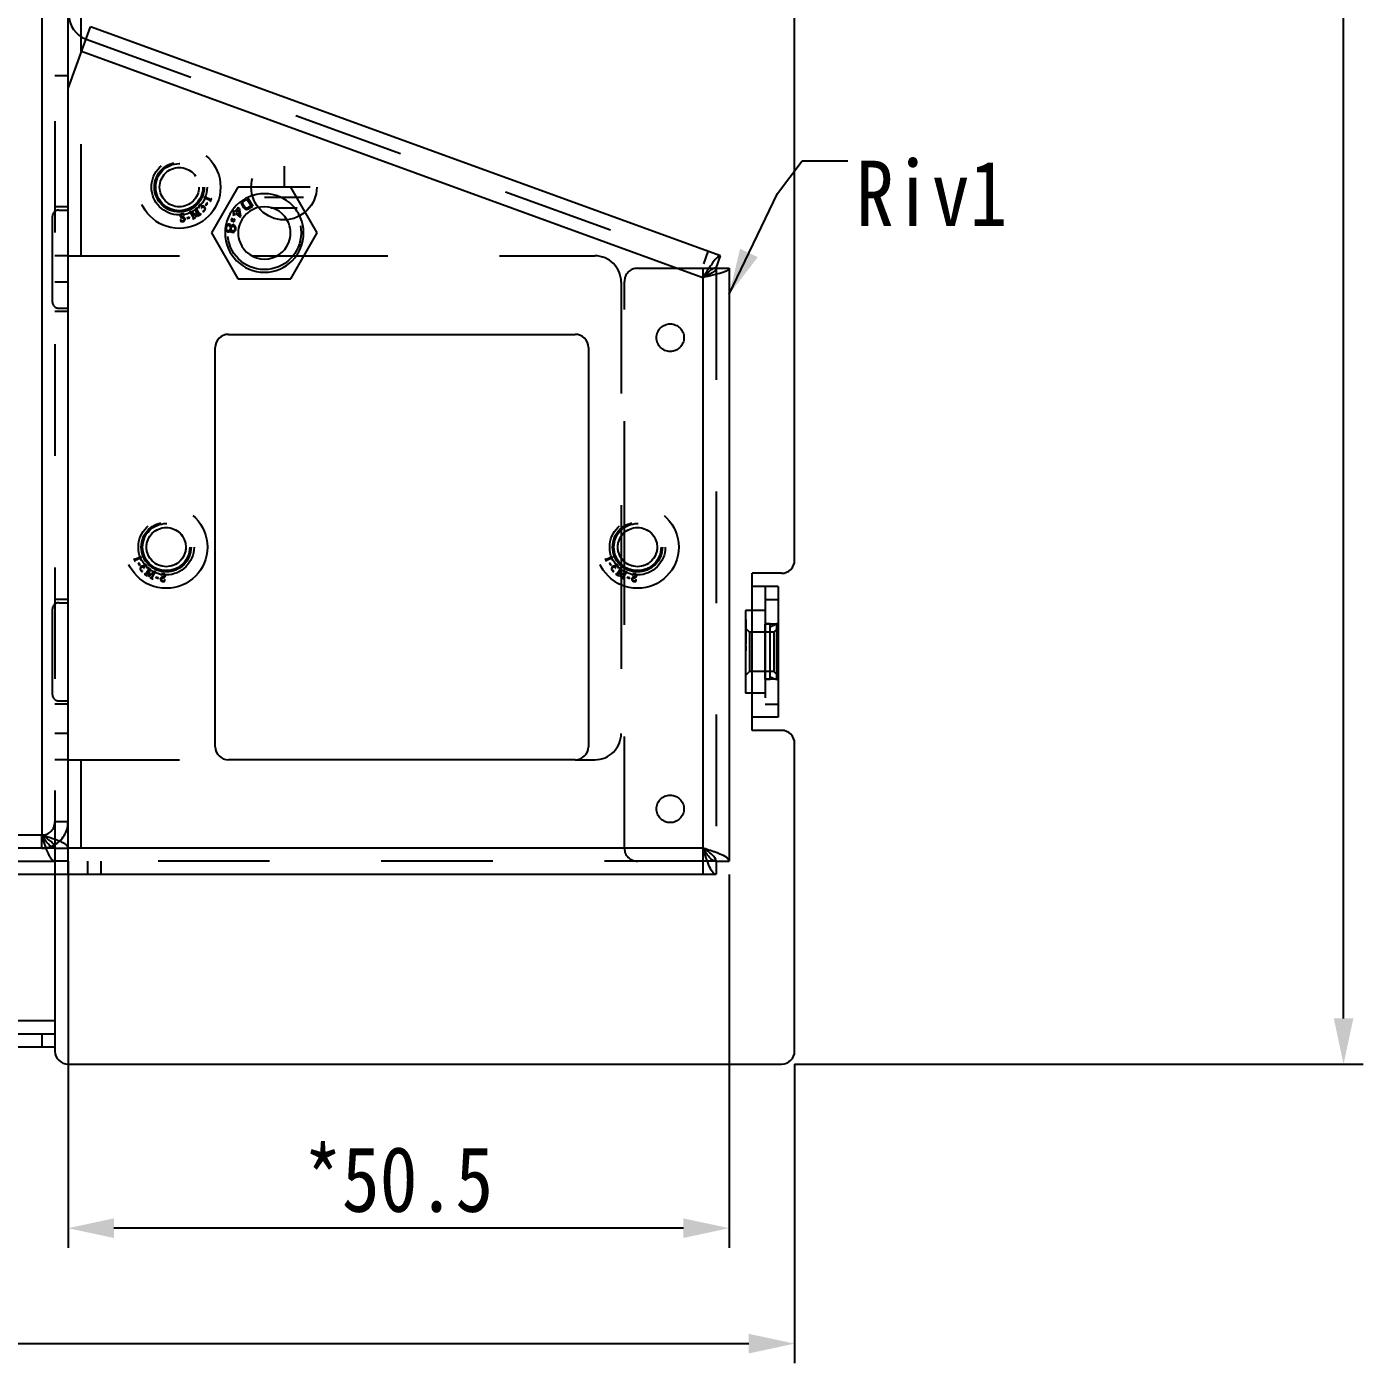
# Model space of a CAD drawing. Header units: millimetres. Extents: x 0 to 8948, y -1340 to 1100.
# Drawn here: x 5088.3 to 5190.4, y 450.3 to 552.4 of the extents above; entities that cross this region are included whole.
import ezdxf

# ---------------------------------------------------------------- set-up
doc = ezdxf.new("R2010")
doc.units = ezdxf.units.MM
doc.header["$LTSCALE"] = 85.25
doc.header["$PDMODE"] = 3
doc.header["$PDSIZE"] = 8
doc.linetypes.add('HIDDEN', pattern=[0.2, 0.1, -0.1])
doc.layers.get('0').update_dxf_attribs({"linetype": 'CONTINUOUS'})
doc.layers.get('Defpoints').update_dxf_attribs({"linetype": 'CONTINUOUS'})
for name, color, linetype in [('02___PRT_ALL_AXES', 7, 'CONTINUOUS'), ('03___PRT_ALL_CURVES', 7, 'CONTINUOUS'), ('DEFAULT_2', 8, 'HIDDEN')]:
    doc.layers.add(name, color=color, linetype=linetype)
doc.styles.get("Standard").update_dxf_attribs({"font": 'txt', "width": 0.85})
doc.dimstyles.new('DIMSTYLE_1', dxfattribs={"dimtxt": 5, "dimasz": 3.5, "dimexe": 1.5, "dimexo": 1, "dimgap": 1.25, "dimtad": 1, "dimdsep": 46, "dimtxsty": 'Standard', "dimblk": '_FILLED', "dimblk1": '_FILLED', "dimblk2": '_FILLED', "dimcen": 0.09, "dimadec": 0, "dimazin": 0, "dimtp": 0.01, "dimtm": 0.01, "dimtfac": 1, "dimtofl": 0, "dimtmove": 0, "dimatfit": 3, "dimldrblk": '_FILLED', "dimfxl": 0, "dimtolj": 1, "dimarcsym": 0})
doc.dimstyles.get("Standard").update_dxf_attribs({"dimtxt": 2.5, "dimasz": 3.5, "dimexe": 1.5, "dimexo": 1, "dimtad": 1, "dimdsep": 46, "dimtxsty": 'Standard', "dimblk": '_FILLED', "dimblk1": '_FILLED', "dimblk2": '_FILLED', "dimcen": 0.09, "dimadec": 0, "dimazin": 0, "dimtol": 1, "dimtp": 0.01, "dimtm": 0.01, "dimtfac": 1, "dimtofl": 0, "dimtmove": 0, "dimatfit": 3, "dimldrblk": '_FILLED', "dimfxl": 0, "dimtolj": 1, "dimarcsym": 0})

# ---------------------------------------------------------------- blocks, each defined once
blk = doc.blocks.new('_FILLED')
at = {"color": 0, "linetype": 'ByBlock'}
blk.add_solid([(0, 0), (-1, 0.214), (-1, -0.214)], dxfattribs=at)
blk = doc.blocks.new('*D50')
at = {"color": 0, "linetype": 'Continuous', "lineweight": -2, "transparency": 16777216}
for p, q in [((4732.95, 474.61), (4732.95, 450.26)), ((5146.95, 473.11), (5146.95, 450.26)), ((4736.45, 451.76), (5143.45, 451.76))]:
    blk.add_line(p, q, dxfattribs=at)
at = {"layer": 'Defpoints', "color": 0, "linetype": 'Continuous', "transparency": 16777216}
for p in [(4732.95, 475.61), (5146.95, 474.11), (5146.95, 451.76)]:
    blk.add_point(p, dxfattribs=at)
at = {"color": 0, "linetype": 'Continuous', "lineweight": -2, "transparency": 16777216, "xscale": 3.5, "yscale": 3.5, "zscale": 3.5, "rotation": 180}
blk.add_blockref('_FILLED', (4732.95, 451.76), dxfattribs=at)
at = {"color": 0, "linetype": 'Continuous', "lineweight": -2, "transparency": 16777216, "xscale": 3.5, "yscale": 3.5, "zscale": 3.5}
blk.add_blockref('_FILLED', (5146.95, 451.76), dxfattribs=at)
at = {"color": 0, "linetype": 'Continuous', "transparency": 16777216, "insert": (4939.95, 458.01), "char_height": 5, "width": 17, "attachment_point": 2}
blk.add_mtext('\\A1;*414', dxfattribs=at)
blk = doc.blocks.new('*D51')
at = {"color": 0, "linetype": 'Continuous', "lineweight": -2, "transparency": 16777216}
for p, q in [((5128.95, 728.61), (5190.38, 728.61)), ((5188.88, 476.61), (5188.88, 725.11)), ((5146.95, 473.11), (5190.38, 473.11))]:
    blk.add_line(p, q, dxfattribs=at)
at = {"layer": 'Defpoints', "color": 0, "linetype": 'Continuous', "transparency": 16777216}
for p in [(5127.95, 728.61), (5188.88, 728.61), (5145.95, 473.11)]:
    blk.add_point(p, dxfattribs=at)
at = {"color": 0, "linetype": 'Continuous', "lineweight": -2, "transparency": 16777216, "xscale": 3.5, "yscale": 3.5, "zscale": 3.5}
for p, rotation in [((5188.88, 728.61), 90), ((5188.88, 473.11), 270)]:
    blk.add_blockref('_FILLED', p, dxfattribs=dict(at, rotation=rotation))
at = {"color": 0, "linetype": 'Continuous', "transparency": 16777216, "insert": (5182.63, 600.86), "char_height": 5, "width": 25.5, "attachment_point": 2, "rotation": 90}
blk.add_mtext('\\A1;*255.5', dxfattribs=at)
blk = doc.blocks.new('*D54')
at = {"color": 0, "linetype": 'Continuous', "lineweight": -2, "transparency": 16777216}
for p, q in [((5091.45, 488.61), (5091.45, 459.08)), ((5141.95, 487.61), (5141.95, 459.08)), ((5138.45, 460.58), (5094.95, 460.58))]:
    blk.add_line(p, q, dxfattribs=at)
at = {"layer": 'Defpoints', "color": 0, "linetype": 'Continuous', "transparency": 16777216}
for p in [(5091.45, 489.61), (5141.95, 488.61), (5091.45, 460.58)]:
    blk.add_point(p, dxfattribs=at)
at = {"color": 0, "linetype": 'Continuous', "lineweight": -2, "transparency": 16777216, "xscale": 3.5, "yscale": 3.5, "zscale": 3.5, "rotation": 180}
blk.add_blockref('_FILLED', (5091.45, 460.58), dxfattribs=at)
at = {"color": 0, "linetype": 'Continuous', "lineweight": -2, "transparency": 16777216, "xscale": 3.5, "yscale": 3.5, "zscale": 3.5}
blk.add_blockref('_FILLED', (5141.95, 460.58), dxfattribs=at)
at = {"color": 0, "linetype": 'Continuous', "transparency": 16777216, "insert": (5116.7, 466.83), "char_height": 5, "width": 21.25, "attachment_point": 2}
blk.add_mtext('\\A1;*50.5', dxfattribs=at)

msp = doc.modelspace()

# ---------------------------------------------------------------- linework, layer by layer
at = {"color": 3, "linetype": 'Continuous'}
for p, q in [((5091.448, 487.614), (5091.448, 698.614)), ((5089.448, 697.614), (5089.448, 490.614)), ((5146.948, 511.614), (5146.948, 596.114)), ((5091.448, 547.649), (5093.166, 552.369)), ((5092.448, 550.49), (5092.448, 551.648)), ((5141.29, 534.854), (5093.166, 552.369)), ((5092.482, 550.49), (5139.948, 533.214)), ((5105.536, 534.864), (5107.359, 534.864)), ((5139.948, 533.214), (5139.948, 489.614)), ((5141.948, 533.914), (5141.948, 488.614)), ((5103.698, 528.864), (5130.198, 528.864)), ((5102.698, 497.364), (5102.698, 527.864)), ((5131.198, 527.864), (5131.198, 497.364)), ((5133.698, 513.391), (5133.698, 511.837)), ((5145.948, 510.614), (5143.698, 510.614)), ((5143.698, 498.614), (5143.698, 510.614)), ((5145.698, 509.614), (5143.698, 509.614)), ((5145.698, 509.614), (5145.698, 499.614)), ((5145.698, 499.614), (5143.698, 499.614)), ((5145.948, 498.614), (5143.698, 498.614)), ((5146.948, 474.114), (5146.948, 497.614)), ((5130.198, 496.364), (5103.698, 496.364)), ((5089.448, 490.614), (4775.448, 490.614)), ((5139.948, 489.614), (5091.448, 489.614)), ((4774.448, 488.614), (5090.448, 488.614)), ((4774.448, 487.614), (5140.948, 487.614)), ((5090.448, 487.614), (5090.448, 474.114)), ((5090.448, 476.414), (4774.448, 476.414)), ((5090.448, 474.414), (4774.448, 474.414)), ((5091.448, 473.114), (5145.948, 473.114))]:
    msp.add_line(p, q, dxfattribs=at)
at = {"color": 7, "linetype": 'Continuous'}
for p, q in [((5104.863, 539.041), (5105.117, 539.199)), ((5105.117, 539.199), (5105.432, 538.693)), ((5105.158, 539.323), (5105.57, 538.659)), ((5103.965, 538.298), (5104.151, 538.156)), ((5104.211, 538.236), (5104.022, 538.38)), ((5104.151, 538.156), (5104.05, 538.024)), ((5104.454, 538.554), (5104.211, 538.236)), ((5104.293, 538.174), (5104.464, 538.399)), ((5104.55, 537.978), (5104.293, 538.174)), ((5104.535, 538.492), (5104.454, 538.554)), ((5104.464, 538.399), (5104.55, 537.978)), ((5104.658, 537.895), (5104.535, 538.492)), ((5104.708, 539.005), (5104.687, 538.912)), ((5104.687, 538.912), (5104.695, 538.837)), ((5104.695, 538.837), (5104.726, 538.756)), ((5104.747, 539.069), (5104.708, 539.005)), ((5104.726, 538.756), (5104.86, 538.539)), ((5104.806, 539.125), (5104.747, 539.069)), ((5104.789, 538.875), (5104.79, 538.936)), ((5104.811, 538.808), (5104.789, 538.875)), ((5104.79, 538.936), (5104.815, 538.991)), ((5104.945, 538.591), (5104.811, 538.808)), ((5104.815, 538.991), (5104.863, 539.041)), ((5104.86, 538.539), (5104.92, 538.475)), ((5104.92, 538.475), (5104.984, 538.435)), ((5104.995, 538.542), (5104.945, 538.591)), ((5104.984, 538.435), (5105.076, 538.412)), ((5105.051, 538.517), (5104.995, 538.542)), ((5105.111, 538.514), (5105.051, 538.517)), ((5105.076, 538.412), (5105.151, 538.419)), ((5105.177, 538.535), (5105.111, 538.514)), ((5105.151, 538.419), (5105.231, 538.448)), ((5105.432, 538.693), (5105.177, 538.535)), ((5105.231, 538.448), (5105.57, 538.659)), ((5103.511, 537.152), (5103.483, 537.074)), ((5103.573, 537.227), (5103.511, 537.152)), ((5103.564, 537.043), (5103.59, 537.107)), ((5103.63, 537.27), (5103.573, 537.227)), ((5103.59, 537.107), (5103.633, 537.169)), ((5103.719, 537.291), (5103.63, 537.27)), ((5103.633, 537.169), (5103.707, 537.209)), ((5103.707, 537.209), (5103.758, 537.202)), ((5103.769, 537.285), (5103.719, 537.291)), ((5103.758, 537.202), (5103.819, 537.143)), ((5103.849, 537.24), (5103.769, 537.285)), ((5103.819, 537.143), (5103.843, 537.072)), ((5103.891, 537.167), (5103.849, 537.24)), ((5103.903, 537.132), (5103.891, 537.167)), ((5103.91, 537.66), (5103.897, 537.629)), ((5103.897, 537.629), (5104.008, 537.585)), ((5104.008, 537.585), (5103.898, 537.539)), ((5103.898, 537.539), (5103.908, 537.517)), ((5103.924, 537.162), (5103.903, 537.132)), ((5103.908, 537.517), (5104.04, 537.572)), ((5104.021, 537.616), (5103.91, 537.66)), ((5103.982, 537.205), (5103.924, 537.162)), ((5103.945, 537.059), (5104.004, 537.118)), ((5103.994, 537.734), (5103.972, 537.725)), ((5103.972, 537.725), (5104.021, 537.616)), ((5104.054, 537.229), (5103.982, 537.205)), ((5104.052, 537.603), (5103.994, 537.734)), ((5104.004, 537.118), (5104.059, 537.144)), ((5104.04, 537.572), (5104.098, 537.442)), ((5104.05, 538.024), (5104.131, 537.962)), ((5104.184, 537.658), (5104.052, 537.603)), ((5104.104, 537.222), (5104.054, 537.229)), ((5104.059, 537.144), (5104.093, 537.139)), ((5104.071, 537.56), (5104.182, 537.516)), ((5104.12, 537.451), (5104.071, 537.56)), ((5104.084, 537.591), (5104.194, 537.637)), ((5104.195, 537.547), (5104.084, 537.591)), ((5104.093, 537.139), (5104.139, 537.099)), ((5104.098, 537.442), (5104.12, 537.451)), ((5104.184, 537.177), (5104.104, 537.222)), ((5104.131, 537.962), (5104.232, 538.094)), ((5104.139, 537.099), (5104.181, 537.026)), ((5104.182, 537.516), (5104.195, 537.547)), ((5104.194, 537.637), (5104.184, 537.658)), ((5104.228, 537.121), (5104.184, 537.177)), ((5104.267, 537.031), (5104.228, 537.121)), ((5104.232, 538.094), (5104.597, 537.816)), ((5104.597, 537.816), (5104.658, 537.895)), ((5103.469, 536.97), (5103.474, 536.888)), ((5103.474, 536.888), (5103.514, 536.798)), ((5103.514, 536.798), (5103.557, 536.742)), ((5103.555, 536.977), (5103.564, 537.043)), ((5103.563, 536.909), (5103.555, 536.977)), ((5103.557, 536.742), (5103.637, 536.697)), ((5103.588, 536.838), (5103.563, 536.909)), ((5103.649, 536.78), (5103.588, 536.838)), ((5103.637, 536.697), (5103.688, 536.69)), ((5103.699, 536.773), (5103.649, 536.78)), ((5103.688, 536.69), (5103.777, 536.712)), ((5103.773, 536.813), (5103.699, 536.773)), ((5103.816, 536.874), (5103.773, 536.813)), ((5103.777, 536.712), (5103.836, 536.771)), ((5103.842, 536.938), (5103.816, 536.874)), ((5103.836, 536.771), (5103.858, 536.801)), ((5103.851, 537.004), (5103.842, 536.938)), ((5103.843, 537.072), (5103.851, 537.004)), ((5103.858, 536.801), (5103.87, 536.766)), ((5103.87, 536.766), (5103.914, 536.71)), ((5103.91, 536.929), (5103.919, 536.995)), ((5103.917, 536.86), (5103.91, 536.929)), ((5103.914, 536.71), (5103.977, 536.667)), ((5103.959, 536.787), (5103.917, 536.86)), ((5103.919, 536.995), (5103.945, 537.059)), ((5104.005, 536.747), (5103.959, 536.787)), ((5103.977, 536.667), (5104.027, 536.66)), ((5104.039, 536.743), (5104.005, 536.747)), ((5104.027, 536.66), (5104.116, 536.682)), ((5104.094, 536.769), (5104.039, 536.743)), ((5104.153, 536.828), (5104.094, 536.769)), ((5104.116, 536.682), (5104.174, 536.724)), ((5104.179, 536.892), (5104.153, 536.828)), ((5104.174, 536.724), (5104.235, 536.8)), ((5104.188, 536.958), (5104.179, 536.892)), ((5104.181, 537.026), (5104.188, 536.958)), ((5104.235, 536.8), (5104.264, 536.88)), ((5104.264, 536.88), (5104.273, 536.946)), ((5104.273, 536.946), (5104.267, 537.031)), ((5140.948, 533.914), (5141.29, 534.854)), ((5140.948, 533.914), (5141.948, 533.914)), ((5133.948, 511.513), (5133.948, 513.715)), ((5090.448, 489.614), (5091.448, 489.614)), ((5090.448, 489.614), (5090.448, 488.614)), ((5091.448, 488.614), (5090.448, 488.614)), ((5140.948, 488.614), (5141.948, 488.614)), ((5140.948, 488.614), (5140.948, 487.614))]:
    msp.add_line(p, q, dxfattribs=at)
for centre, radius, start, end in [((5093.508, 553.309), 2, 180, 250), ((5106.448, 536.614), 3, 0, 180)]:
    msp.add_arc(centre, radius, start, end, dxfattribs=at)
at = {"color": 3, "linetype": 'Continuous'}
for centre, radius, start, end in [((5103.698, 527.864), 1, 90, 180), ((5130.198, 527.864), 1, 0, 90), ((5145.948, 511.614), 1, 270, 0), ((5145.948, 497.614), 1, 0, 90), ((5103.698, 497.364), 1, 180, 270), ((5130.198, 497.364), 1, 270, 0), ((5089.448, 491.614), 2, 289.98896, 297.71441), ((5091.448, 474.114), 1, 180, 270), ((5145.948, 474.114), 1, 270, 0)]:
    msp.add_arc(centre, radius, start, end, dxfattribs=at)
for points in [[(5140.59, 534.191), (5140.517, 534.086), (5140.445, 533.98), (5140.374, 533.873)], [(5140.374, 533.873), (5140.229, 533.655), (5140.089, 533.434), (5139.948, 533.214)], [(5140.713, 533.389), (5140.459, 533.327), (5140.203, 533.271), (5139.948, 533.214)], [(5141.086, 533.484), (5140.962, 533.45), (5140.838, 533.419), (5140.713, 533.389)], [(5141.239, 489.167), (5141.143, 489.207), (5141.046, 489.245), (5140.948, 489.281)], [(5140.395, 488.323), (5140.355, 488.419), (5140.317, 488.516), (5140.281, 488.614)]]:
    msp.add_open_spline(points, degree=3, dxfattribs=at)
for points, knots in [([(5141.29, 534.854), (5141.191, 534.889), (5140.884, 534.603), (5140.719, 534.373), (5140.59, 534.191)], [0, 0, 0, 0, 0.3193923, 1, 1, 1, 1]), ([(5141.948, 533.914), (5141.948, 533.809), (5141.574, 533.618), (5141.301, 533.542), (5141.086, 533.484)], [0, 0, 0, 0, 0.3193923, 1, 1, 1, 1]), ([(5090.448, 488.614), (5090.35, 488.614), (5090.198, 488.745), (5090.061, 488.964), (5089.883, 489.325), (5089.682, 489.882), (5089.529, 490.358), (5089.448, 490.614)], [0, 0, 0, 0, 0.1275582, 0.2247905, 0.3461005, 0.6491201, 1, 1, 1, 1]), ([(5091.448, 489.614), (5091.448, 489.712), (5091.317, 489.864), (5091.098, 490.001), (5090.737, 490.179), (5090.18, 490.38), (5089.704, 490.533), (5089.448, 490.614)], [0, 0, 0, 0, 0.1275582, 0.2247905, 0.3461005, 0.6491201, 1, 1, 1, 1]), ([(5140.948, 489.281), (5140.87, 489.309), (5140.539, 489.427), (5140.204, 489.533), (5139.948, 489.614)], [0, 0, 0, 0, 0.2361922, 1, 1, 1, 1]), ([(5140.281, 488.614), (5140.252, 488.692), (5140.135, 489.023), (5140.029, 489.358), (5139.948, 489.614)], [0, 0, 0, 0, 0.2361922, 1, 1, 1, 1]), ([(5141.948, 488.614), (5141.948, 488.725), (5141.693, 488.981), (5141.421, 489.091), (5141.239, 489.167)], [0, 0, 0, 0, 0.3603317, 1, 1, 1, 1]), ([(5140.948, 487.614), (5140.837, 487.614), (5140.581, 487.869), (5140.471, 488.141), (5140.395, 488.323)], [0, 0, 0, 0, 0.3603317, 1, 1, 1, 1])]:
    msp.add_open_spline(points, degree=3, knots=knots, dxfattribs=at)
at = {"color": 7, "linetype": 'Continuous'}
for points, knots in [([(5140.948, 533.914), (5140.805, 533.966), (5140.384, 533.682), (5140.131, 533.403), (5139.948, 533.214)], [0, 0, 0, 0, 0.3664914, 1, 1, 1, 1]), ([(5140.948, 533.914), (5140.948, 533.762), (5140.537, 533.463), (5140.188, 533.321), (5139.948, 533.214)], [0, 0, 0, 0, 0.3664914, 1, 1, 1, 1]), ([(5090.448, 489.614), (5090.448, 489.807), (5090.202, 490.1), (5089.822, 490.375), (5089.576, 490.532), (5089.448, 490.614)], [0, 0, 0, 0, 0.4006962, 0.6839153, 1, 1, 1, 1]), ([(5090.448, 489.614), (5090.255, 489.614), (5089.962, 489.86), (5089.687, 490.24), (5089.53, 490.486), (5089.448, 490.614)], [0, 0, 0, 0, 0.4006962, 0.6839153, 1, 1, 1, 1]), ([(5140.948, 488.614), (5140.755, 488.614), (5140.334, 488.971), (5140.103, 489.371), (5139.948, 489.614)], [0, 0, 0, 0, 0.4009489, 1, 1, 1, 1]), ([(5140.948, 488.614), (5140.948, 488.807), (5140.591, 489.228), (5140.191, 489.459), (5139.948, 489.614)], [0, 0, 0, 0, 0.4009489, 1, 1, 1, 1])]:
    msp.add_open_spline(points, degree=3, knots=knots, dxfattribs=at)
at = {"layer": '02___PRT_ALL_AXES', "color": 8, "linetype": 'HIDDEN'}
for p, q in [((5145.698, 506.714), (5144.698, 506.714)), ((5144.698, 502.514), (5144.698, 506.714)), ((5145.698, 502.514), (5145.698, 506.714)), ((5145.698, 502.514), (5144.698, 502.514))]:
    msp.add_line(p, q, dxfattribs=at)
for centre, radius in [((5099.948, 540.114), 1.5), ((5137.448, 528.614), 1.05), ((5137.448, 492.614), 1.05)]:
    msp.add_circle(centre, radius, dxfattribs=at)
at = {"layer": '02___PRT_ALL_AXES', "color": 3, "linetype": 'Continuous'}
for centre in [(5098.948, 512.614), (5134.948, 512.614)]:
    msp.add_circle(centre, 1.5, dxfattribs=at)
at = {"layer": '02___PRT_ALL_AXES', "color": 7, "linetype": 'Continuous'}
for radius, start, end in [(2, 21.61201, 158.38799), (3, 180, 0), (2, 201.61201, 338.38799)]:
    msp.add_arc((5106.448, 536.614), radius, start, end, dxfattribs=at)
at = {"layer": '02___PRT_ALL_AXES', "color": 3, "linetype": 'Continuous'}
for start, end in [(158.38799, 201.61201), (338.38799, 21.61201)]:
    msp.add_arc((5106.448, 536.614), 2, start, end, dxfattribs=at)
at = {"layer": '03___PRT_ALL_CURVES', "color": 8, "linetype": 'HIDDEN'}
for p, q in [((5107.948, 541.714), (5107.948, 540.214)), ((5109.948, 540.114), (5105.948, 540.114)), ((5109.448, 539.314), (5106.448, 539.314)), ((5108.948, 538.514), (5106.948, 538.514))]:
    msp.add_line(p, q, dxfattribs=at)
msp.add_circle((5107.948, 540.114), 2.5, dxfattribs=at)
at = {"layer": 'DEFAULT_2', "color": 8, "linetype": 'HIDDEN'}
for p, q in [((5090.448, 698.614), (5090.448, 489.614)), ((5092.448, 551.648), (5092.448, 566.909)), ((5092.824, 551.43), (5140.948, 533.914)), ((5092.448, 534.864), (5092.448, 550.49)), ((5091.448, 548.614), (5090.448, 548.614)), ((5101.859, 539.378), (5101.848, 539.35)), ((5102.341, 539.178), (5101.859, 539.378)), ((5101.904, 539.295), (5102.318, 539.123)), ((5101.927, 539.168), (5101.904, 539.295)), ((5101.906, 539.163), (5101.927, 539.168)), ((5102.41, 539.229), (5102.387, 539.193)), ((5104.427, 540.114), (5102.406, 536.614)), ((5102.423, 539.224), (5102.41, 539.229)), ((5108.469, 540.114), (5104.427, 540.114)), ((5110.489, 536.614), (5108.469, 540.114)), ((5091.448, 538.614), (5090.448, 538.614)), ((5090.748, 538.364), (5091.448, 538.364)), ((5100.703, 538.171), (5100.71, 538.158)), ((5100.71, 538.158), (5100.786, 538.193)), ((5100.786, 538.193), (5101.034, 537.781)), ((5100.814, 538.197), (5101.302, 537.857)), ((5101.057, 537.795), (5100.814, 538.197)), ((5101.255, 537.977), (5100.849, 538.259)), ((5101.179, 538.458), (5101.255, 537.977)), ((5101.216, 538.393), (5101.435, 538.03)), ((5101.302, 537.857), (5101.216, 538.393)), ((5101.492, 538.071), (5101.279, 538.425)), ((5101.291, 538.495), (5101.333, 538.534)), ((5101.333, 538.534), (5101.326, 538.546)), ((5101.461, 538.55), (5101.479, 538.556)), ((5101.637, 538.502), (5101.657, 538.498)), ((5101.747, 538.267), (5101.754, 538.25)), ((5102.062, 538.916), (5101.948, 538.733)), ((5101.948, 538.733), (5101.981, 538.713)), ((5101.981, 538.713), (5102.095, 538.895)), ((5102.095, 538.895), (5102.062, 538.916)), ((5102.339, 539.08), (5102.328, 539.033)), ((5102.328, 539.033), (5102.342, 539.027)), ((5090.248, 537.864), (5090.248, 531.364)), ((5100.039, 537.649), (5100.052, 537.65)), ((5100.039, 537.649), (5100.044, 537.513)), ((5100.318, 537.95), (5100.306, 537.949)), ((5100.318, 537.949), (5100.311, 538.053)), ((5100.738, 537.817), (5100.532, 537.754)), ((5100.532, 537.754), (5100.543, 537.717)), ((5100.543, 537.717), (5100.75, 537.78)), ((5100.75, 537.78), (5100.738, 537.817)), ((5101.016, 537.718), (5100.978, 537.684)), ((5100.978, 537.684), (5100.986, 537.672)), ((5101.18, 537.806), (5101.103, 537.77)), ((5101.187, 537.793), (5101.18, 537.806)), ((5101.433, 537.971), (5101.392, 537.934)), ((5101.392, 537.934), (5101.4, 537.921)), ((5101.615, 538.068), (5101.541, 538.041)), ((5101.622, 538.055), (5101.615, 538.068)), ((5102.406, 536.614), (5104.427, 533.114)), ((5108.469, 533.114), (5110.489, 536.614)), ((5140.008, 534.256), (5140.35, 535.196)), ((5091.448, 534.864), (5090.448, 534.864)), ((5091.448, 534.864), (5105.536, 534.864)), ((5107.359, 534.864), (5131.698, 534.864)), ((5104.427, 533.114), (5108.469, 533.114)), ((5134.948, 533.914), (5140.948, 533.914)), ((5139.948, 533.914), (5139.948, 533.214)), ((5140.948, 533.914), (5140.948, 488.614)), ((5091.448, 532.864), (5090.448, 532.864)), ((5133.698, 532.864), (5133.698, 513.391)), ((5133.948, 513.715), (5133.948, 532.914)), ((5091.448, 530.614), (5090.448, 530.614)), ((5090.748, 530.864), (5091.448, 530.864)), ((5096.486, 511.729), (5096.472, 511.724)), ((5096.508, 511.693), (5096.486, 511.729)), ((5097.036, 511.878), (5096.554, 511.678)), ((5096.567, 511.533), (5096.557, 511.58)), ((5096.577, 511.623), (5096.992, 511.795)), ((5096.992, 511.795), (5096.969, 511.668)), ((5096.969, 511.668), (5096.99, 511.663)), ((5097.048, 511.85), (5097.036, 511.878)), ((5132.486, 511.729), (5132.472, 511.724)), ((5132.508, 511.693), (5132.486, 511.729)), ((5133.036, 511.878), (5132.554, 511.678)), ((5132.567, 511.533), (5132.557, 511.58)), ((5132.577, 511.623), (5132.992, 511.795)), ((5132.992, 511.795), (5132.969, 511.668)), ((5132.969, 511.668), (5132.99, 511.663)), ((5133.048, 511.85), (5133.036, 511.878)), ((5133.698, 511.837), (5133.698, 498.364)), ((5096.554, 511.527), (5096.567, 511.533)), ((5096.834, 511.416), (5096.801, 511.395)), ((5096.801, 511.395), (5096.915, 511.213)), ((5096.948, 511.233), (5096.834, 511.416)), ((5096.915, 511.213), (5096.948, 511.233)), ((5097.142, 510.75), (5097.148, 510.767)), ((5097.239, 510.998), (5097.258, 511.002)), ((5097.281, 510.568), (5097.273, 510.555)), ((5097.355, 510.541), (5097.281, 510.568)), ((5097.617, 510.925), (5097.404, 510.571)), ((5097.417, 511.056), (5097.435, 511.05)), ((5097.46, 510.53), (5097.679, 510.893)), ((5097.57, 511.046), (5097.562, 511.034)), ((5097.562, 511.034), (5097.605, 510.995)), ((5097.679, 510.893), (5097.594, 510.357)), ((5097.594, 510.357), (5098.081, 510.697)), ((5097.641, 510.477), (5097.716, 510.958)), ((5098.046, 510.759), (5097.641, 510.477)), ((5098.081, 510.697), (5097.839, 510.295)), ((5097.862, 510.281), (5098.109, 510.693)), ((5098.109, 510.693), (5098.185, 510.658)), ((5098.185, 510.658), (5098.193, 510.671)), ((5098.585, 510.553), (5098.578, 510.45)), ((5132.554, 511.527), (5132.567, 511.533)), ((5132.834, 511.416), (5132.801, 511.395)), ((5132.801, 511.395), (5132.915, 511.213)), ((5132.948, 511.233), (5132.834, 511.416)), ((5132.915, 511.213), (5132.948, 511.233)), ((5133.142, 510.75), (5133.148, 510.767)), ((5133.239, 510.998), (5133.258, 511.002)), ((5133.281, 510.568), (5133.273, 510.555)), ((5133.355, 510.541), (5133.281, 510.568)), ((5133.617, 510.925), (5133.404, 510.571)), ((5133.417, 511.056), (5133.435, 511.05)), ((5133.46, 510.53), (5133.679, 510.893)), ((5133.57, 511.046), (5133.562, 511.034)), ((5133.562, 511.034), (5133.605, 510.995)), ((5133.679, 510.893), (5133.594, 510.357)), ((5133.594, 510.357), (5134.081, 510.697)), ((5133.641, 510.477), (5133.716, 510.958)), ((5134.046, 510.759), (5133.641, 510.477)), ((5134.081, 510.697), (5133.839, 510.295)), ((5133.862, 510.281), (5134.109, 510.693)), ((5133.948, 489.614), (5133.948, 511.513)), ((5134.109, 510.693), (5134.185, 510.658)), ((5134.185, 510.658), (5134.193, 510.671)), ((5134.585, 510.553), (5134.578, 510.45)), ((5097.503, 510.434), (5097.462, 510.471)), ((5097.496, 510.421), (5097.503, 510.434)), ((5097.716, 510.306), (5097.708, 510.293)), ((5097.792, 510.27), (5097.716, 510.306)), ((5097.918, 510.184), (5097.879, 510.218)), ((5097.91, 510.172), (5097.918, 510.184)), ((5098.157, 510.317), (5098.146, 510.28)), ((5098.146, 510.28), (5098.352, 510.217)), ((5098.363, 510.254), (5098.157, 510.317)), ((5098.352, 510.217), (5098.363, 510.254)), ((5098.578, 510.45), (5098.589, 510.449)), ((5098.856, 510.149), (5098.843, 510.15)), ((5098.852, 510.013), (5098.856, 510.149)), ((5133.503, 510.434), (5133.462, 510.471)), ((5133.496, 510.421), (5133.503, 510.434)), ((5133.716, 510.306), (5133.708, 510.293)), ((5133.792, 510.27), (5133.716, 510.306)), ((5133.918, 510.184), (5133.879, 510.218)), ((5133.91, 510.172), (5133.918, 510.184)), ((5134.157, 510.317), (5134.146, 510.28)), ((5134.146, 510.28), (5134.352, 510.217)), ((5134.363, 510.254), (5134.157, 510.317)), ((5134.352, 510.217), (5134.363, 510.254)), ((5134.578, 510.45), (5134.589, 510.449)), ((5134.856, 510.149), (5134.843, 510.15)), ((5134.852, 510.013), (5134.856, 510.149)), ((5144.698, 509.614), (5144.698, 499.614)), ((5091.448, 508.614), (5090.448, 508.614)), ((5144.698, 508.614), (5145.698, 508.614)), ((5090.248, 507.864), (5090.248, 501.364)), ((5090.748, 508.364), (5091.448, 508.364)), ((5144.698, 507.764), (5143.198, 507.764)), ((5143.198, 507.764), (5143.198, 501.464)), ((5143.218, 507.09), (5143.198, 507.09)), ((5143.218, 507.076), (5143.198, 507.076)), ((5143.198, 507.054), (5143.218, 507.054)), ((5143.218, 507.046), (5143.198, 507.046)), ((5143.218, 507.008), (5143.198, 507.008)), ((5143.198, 507.008), (5143.218, 507.008)), ((5143.218, 507.007), (5143.198, 507.007)), ((5143.218, 507.005), (5143.198, 507.005)), ((5143.218, 506.995), (5143.198, 506.995)), ((5143.198, 506.985), (5143.218, 506.985)), ((5143.218, 506.761), (5143.198, 506.761)), ((5143.218, 506.728), (5143.198, 506.728)), ((5143.218, 506.647), (5143.198, 506.647)), ((5143.218, 506.614), (5143.198, 506.614)), ((5143.218, 506.605), (5143.198, 506.605)), ((5143.218, 506.593), (5143.198, 506.593)), ((5143.218, 506.573), (5143.198, 506.573)), ((5143.218, 506.572), (5143.198, 506.572)), ((5143.218, 506.57), (5143.198, 506.57)), ((5143.218, 506.543), (5143.198, 506.543)), ((5143.218, 506.542), (5143.198, 506.542)), ((5143.218, 506.536), (5143.198, 506.536)), ((5143.218, 506.526), (5143.198, 506.526)), ((5143.198, 506.514), (5143.218, 506.514)), ((5143.218, 506.513), (5143.198, 506.513)), ((5143.218, 506.468), (5143.198, 506.468)), ((5143.218, 507.09), (5143.218, 505.198)), ((5145.078, 506.739), (5144.698, 506.739)), ((5145.078, 506.514), (5145.568, 506.739)), ((5145.078, 502.489), (5145.078, 506.739)), ((5145.668, 506.739), (5145.568, 506.739)), ((5145.568, 506.739), (5145.568, 502.489)), ((5145.668, 502.489), (5145.668, 506.739)), ((5143.218, 506.456), (5143.198, 506.456)), ((5143.218, 506.427), (5143.198, 506.427)), ((5143.218, 506.423), (5143.198, 506.423)), ((5143.198, 506.42), (5143.218, 506.42)), ((5143.198, 506.414), (5143.218, 506.414)), ((5143.498, 506.114), (5143.198, 506.414)), ((5143.218, 506.346), (5143.198, 506.346)), ((5143.218, 506.329), (5143.198, 506.329)), ((5143.218, 506.326), (5143.198, 506.326)), ((5143.218, 506.324), (5143.198, 506.324)), ((5143.198, 506.323), (5143.218, 506.323)), ((5143.218, 506.309), (5143.198, 506.309)), ((5143.218, 506.306), (5143.198, 506.306)), ((5143.198, 506.304), (5143.218, 506.304)), ((5143.218, 506.291), (5143.198, 506.291)), ((5143.218, 506.289), (5143.198, 506.289)), ((5143.218, 506.281), (5143.198, 506.281)), ((5143.218, 506.28), (5143.198, 506.28)), ((5143.218, 506.22), (5143.198, 506.22)), ((5143.218, 506.219), (5143.198, 506.219)), ((5143.198, 506.207), (5143.218, 506.207)), ((5143.218, 506.182), (5143.198, 506.182)), ((5143.218, 506.176), (5143.198, 506.176)), ((5143.218, 506.161), (5143.198, 506.161)), ((5143.218, 506.158), (5143.198, 506.158)), ((5143.198, 506.145), (5143.218, 506.145)), ((5143.218, 506.141), (5143.198, 506.141)), ((5143.218, 506.131), (5143.198, 506.131)), ((5143.198, 506.13), (5143.218, 506.13)), ((5143.218, 506.127), (5143.198, 506.127)), ((5143.218, 506.116), (5143.198, 506.116)), ((5143.198, 506.102), (5143.218, 506.102)), ((5143.218, 506.1), (5143.198, 506.1)), ((5143.198, 506.1), (5143.218, 506.1)), ((5143.198, 506.066), (5143.218, 506.066)), ((5143.218, 506.059), (5143.198, 506.059)), ((5143.218, 506), (5143.198, 506)), ((5143.198, 505.992), (5143.218, 505.992)), ((5143.218, 505.968), (5143.198, 505.968)), ((5143.218, 505.957), (5143.198, 505.957)), ((5143.198, 505.945), (5143.218, 505.945)), ((5143.198, 505.934), (5143.218, 505.934)), ((5143.218, 505.934), (5143.198, 505.934)), ((5143.218, 505.923), (5143.198, 505.923)), ((5143.218, 505.921), (5143.198, 505.921)), ((5143.218, 505.883), (5143.198, 505.883)), ((5143.218, 505.854), (5143.198, 505.854)), ((5143.218, 505.846), (5143.198, 505.846)), ((5143.218, 505.846), (5143.198, 505.846)), ((5143.198, 505.77), (5143.218, 505.77)), ((5143.218, 505.752), (5143.198, 505.752)), ((5143.218, 505.723), (5143.198, 505.723)), ((5143.218, 505.71), (5143.198, 505.71)), ((5143.198, 505.7), (5143.218, 505.7)), ((5143.218, 505.683), (5143.198, 505.683)), ((5143.198, 505.652), (5143.218, 505.652)), ((5143.218, 505.644), (5143.198, 505.644)), ((5143.198, 505.515), (5143.218, 505.515)), ((5143.218, 505.481), (5143.198, 505.481)), ((5143.218, 505.453), (5143.198, 505.453)), ((5143.218, 505.445), (5143.198, 505.445)), ((5145.368, 506.114), (5143.498, 506.114)), ((5143.498, 506.114), (5143.498, 503.114)), ((5145.368, 506.114), (5145.668, 506.414)), ((5145.368, 506.114), (5145.368, 503.114)), ((5143.218, 505.416), (5143.198, 505.416)), ((5143.218, 505.405), (5143.198, 505.405)), ((5143.218, 505.377), (5143.198, 505.377)), ((5143.218, 505.369), (5143.198, 505.369)), ((5143.218, 505.21), (5143.198, 505.21)), ((5143.218, 505.198), (5143.198, 505.198)), ((5143.218, 505.059), (5143.198, 505.059)), ((5143.218, 505.057), (5143.198, 505.057)), ((5143.218, 505.017), (5143.198, 505.017)), ((5143.218, 505.008), (5143.198, 505.008)), ((5143.218, 505.007), (5143.198, 505.007)), ((5143.218, 505.006), (5143.198, 505.006)), ((5143.218, 504.984), (5143.198, 504.984)), ((5143.218, 504.978), (5143.198, 504.978)), ((5143.198, 504.977), (5143.218, 504.977)), ((5143.218, 504.973), (5143.198, 504.973)), ((5143.218, 504.969), (5143.198, 504.969)), ((5143.218, 504.891), (5143.198, 504.891)), ((5143.218, 504.876), (5143.198, 504.876)), ((5143.218, 504.875), (5143.198, 504.875)), ((5143.218, 504.866), (5143.198, 504.866)), ((5143.218, 504.842), (5143.198, 504.842)), ((5143.218, 504.83), (5143.198, 504.83)), ((5143.218, 504.785), (5143.198, 504.785)), ((5143.218, 504.757), (5143.198, 504.757)), ((5143.218, 504.751), (5143.198, 504.751)), ((5143.198, 504.725), (5143.218, 504.725)), ((5143.218, 504.725), (5143.198, 504.725)), ((5143.218, 504.718), (5143.198, 504.718)), ((5143.218, 504.717), (5143.198, 504.717)), ((5143.198, 504.71), (5143.218, 504.71)), ((5143.218, 504.706), (5143.198, 504.706)), ((5143.198, 504.678), (5143.218, 504.678)), ((5143.218, 504.678), (5143.198, 504.678)), ((5143.218, 505.059), (5143.218, 504.678)), ((5143.498, 503.114), (5143.198, 502.814)), ((5145.368, 503.114), (5143.498, 503.114)), ((5145.078, 502.489), (5144.698, 502.489)), ((5145.078, 502.714), (5145.568, 502.489)), ((5145.368, 503.114), (5145.668, 502.814)), ((5145.668, 502.489), (5145.568, 502.489)), ((5144.698, 501.464), (5143.198, 501.464)), ((5091.448, 500.614), (5090.448, 500.614)), ((5090.748, 500.864), (5091.448, 500.864)), ((5144.698, 500.614), (5145.698, 500.614)), ((5091.448, 498.364), (5090.448, 498.364)), ((5091.448, 496.364), (5090.448, 496.364)), ((5091.448, 496.364), (5103.698, 496.364)), ((5092.448, 489.614), (5092.448, 496.364)), ((5130.198, 496.364), (5131.698, 496.364)), ((5091.448, 491.614), (5090.448, 491.614)), ((5089.448, 489.614), (5089.448, 490.614)), ((5089.448, 489.614), (5081.448, 489.614)), ((5090.448, 489.614), (5089.448, 489.614)), ((5139.948, 489.614), (5139.948, 488.614)), ((5090.448, 488.614), (5090.448, 487.614)), ((5140.948, 488.614), (5091.448, 488.614)), ((5092.948, 488.614), (5092.948, 487.614)), ((5093.948, 488.614), (5093.948, 487.614)), ((5139.948, 488.614), (5139.948, 487.614)), ((5090.448, 475.414), (4774.448, 475.414)), ((5089.448, 475.414), (5089.448, 474.414))]:
    msp.add_line(p, q, dxfattribs=at)
for centre, radius in [((5099.948, 540.114), 3.15), ((5099.948, 540.114), 2.125), ((5099.948, 540.114), 1.9), ((5099.948, 540.114), 1.8), ((5099.948, 540.114), 1.5), ((5106.448, 536.614), 2.8), ((5098.948, 512.614), 3.15), ((5134.948, 512.614), 3.15), ((5098.948, 512.614), 2.125), ((5134.948, 512.614), 2.125), ((5098.948, 512.614), 1.9), ((5098.948, 512.614), 1.8), ((5098.948, 512.614), 1.5), ((5134.948, 512.614), 1.9), ((5134.948, 512.614), 1.8), ((5134.948, 512.614), 1.5)]:
    msp.add_circle(centre, radius, dxfattribs=at)
for centre, radius, start, end in [((5090.748, 537.864), 0.5, 90, 180), ((5100.515, 539.733), 1.438, 297.53662, 301.08982), ((5131.698, 532.864), 2, 0, 90), ((5134.948, 532.914), 1, 90, 180), ((5090.748, 531.364), 0.5, 180, 270), ((5098.381, 512.233), 1.438, 238.91018, 242.46337), ((5134.381, 512.233), 1.438, 238.91018, 242.46337), ((5090.748, 507.864), 0.5, 90, 180), ((5090.748, 501.364), 0.5, 180, 270), ((5131.698, 498.364), 2, 270, 0), ((5089.448, 491.614), 1, 270, 0), ((5089.448, 491.614), 2, 297.71441, 0), ((5089.448, 491.614), 2, 270, 289.98896), ((5134.948, 489.614), 1, 180, 270)]:
    msp.add_arc(centre, radius, start, end, dxfattribs=at)
for points in [[(5101.848, 539.35), (5101.877, 539.274), (5101.897, 539.212), (5101.906, 539.163)], [(5102.387, 539.193), (5102.375, 539.175), (5102.361, 539.17), (5102.341, 539.178)], [(5102.38, 539.127), (5102.395, 539.163), (5102.409, 539.195), (5102.423, 539.224)], [(5100.779, 538.214), (5100.738, 538.189), (5100.712, 538.174), (5100.703, 538.171)], [(5100.849, 538.259), (5100.837, 538.25), (5100.813, 538.234), (5100.779, 538.214)], [(5101.326, 538.546), (5101.305, 538.532), (5101.282, 538.517), (5101.257, 538.502)], [(5101.279, 538.425), (5101.27, 538.44), (5101.266, 538.452), (5101.268, 538.462)], [(5101.268, 538.462), (5101.27, 538.471), (5101.277, 538.482), (5101.291, 538.495)], [(5101.434, 538.659), (5101.432, 538.627), (5101.441, 538.591), (5101.461, 538.55)], [(5101.474, 538.749), (5101.449, 538.721), (5101.436, 538.691), (5101.434, 538.659)], [(5101.479, 538.556), (5101.466, 538.583), (5101.461, 538.61), (5101.465, 538.636)], [(5101.465, 538.636), (5101.469, 538.661), (5101.478, 538.684), (5101.494, 538.702)], [(5101.553, 538.793), (5101.523, 538.789), (5101.497, 538.774), (5101.474, 538.749)], [(5101.494, 538.702), (5101.511, 538.72), (5101.531, 538.73), (5101.552, 538.732)], [(5101.552, 538.732), (5101.575, 538.735), (5101.596, 538.728), (5101.614, 538.712)], [(5101.624, 538.776), (5101.607, 538.792), (5101.583, 538.797), (5101.553, 538.793)], [(5101.614, 538.712), (5101.64, 538.688), (5101.648, 538.636), (5101.64, 538.554)], [(5101.658, 538.713), (5101.653, 538.739), (5101.642, 538.76), (5101.624, 538.776)], [(5101.64, 538.554), (5101.638, 538.536), (5101.637, 538.518), (5101.637, 538.502)], [(5101.657, 538.498), (5101.658, 538.529), (5101.665, 538.553), (5101.68, 538.57)], [(5101.66, 538.61), (5101.663, 538.652), (5101.663, 538.686), (5101.658, 538.713)], [(5101.76, 538.663), (5101.72, 538.662), (5101.687, 538.644), (5101.66, 538.61)], [(5101.68, 538.57), (5101.699, 538.592), (5101.725, 538.601), (5101.756, 538.598)], [(5101.754, 538.287), (5101.749, 538.281), (5101.747, 538.275), (5101.747, 538.267)], [(5101.79, 538.303), (5101.773, 538.299), (5101.761, 538.294), (5101.754, 538.287)], [(5101.754, 538.25), (5101.764, 538.241), (5101.78, 538.241), (5101.802, 538.251)], [(5101.756, 538.598), (5101.788, 538.595), (5101.818, 538.581), (5101.847, 538.556)], [(5101.87, 538.618), (5101.836, 538.648), (5101.799, 538.663), (5101.76, 538.663)], [(5101.876, 538.341), (5101.86, 538.323), (5101.831, 538.31), (5101.79, 538.303)], [(5101.802, 538.251), (5101.823, 538.261), (5101.849, 538.281), (5101.877, 538.312)], [(5101.847, 538.556), (5101.881, 538.525), (5101.901, 538.488), (5101.906, 538.445)], [(5101.939, 538.472), (5101.937, 538.529), (5101.914, 538.578), (5101.87, 538.618)], [(5101.906, 538.445), (5101.911, 538.402), (5101.9, 538.368), (5101.876, 538.341)], [(5101.877, 538.312), (5101.92, 538.36), (5101.941, 538.413), (5101.939, 538.472)], [(5102.318, 539.123), (5102.337, 539.115), (5102.344, 539.1), (5102.339, 539.08)], [(5102.342, 539.027), (5102.352, 539.057), (5102.365, 539.09), (5102.38, 539.127)], [(5100.05, 538.024), (5100.02, 537.992), (5100.007, 537.955), (5100.012, 537.913)], [(5100.012, 537.913), (5100.016, 537.878), (5100.031, 537.849), (5100.058, 537.825)], [(5100.044, 537.513), (5100.095, 537.49), (5100.15, 537.481), (5100.208, 537.487)], [(5100.175, 538.079), (5100.122, 538.073), (5100.08, 538.054), (5100.05, 538.024)], [(5100.118, 537.545), (5100.084, 537.571), (5100.062, 537.605), (5100.052, 537.65)], [(5100.059, 537.947), (5100.056, 537.972), (5100.064, 537.995), (5100.084, 538.016)], [(5100.058, 537.825), (5100.086, 537.801), (5100.133, 537.776), (5100.199, 537.751)], [(5100.091, 537.894), (5100.071, 537.909), (5100.061, 537.927), (5100.059, 537.947)], [(5100.084, 538.016), (5100.104, 538.037), (5100.131, 538.05), (5100.163, 538.053)], [(5100.209, 537.838), (5100.15, 537.861), (5100.111, 537.879), (5100.091, 537.894)], [(5100.225, 537.514), (5100.187, 537.51), (5100.152, 537.52), (5100.118, 537.545)], [(5100.163, 538.053), (5100.232, 538.06), (5100.279, 538.026), (5100.306, 537.949)], [(5100.311, 538.053), (5100.273, 538.076), (5100.228, 538.085), (5100.175, 538.079)], [(5100.199, 537.751), (5100.247, 537.732), (5100.281, 537.715), (5100.303, 537.699)], [(5100.208, 537.487), (5100.272, 537.494), (5100.319, 537.515), (5100.351, 537.549)], [(5100.341, 537.773), (5100.314, 537.792), (5100.269, 537.814), (5100.209, 537.838)], [(5100.311, 537.555), (5100.289, 537.531), (5100.26, 537.518), (5100.225, 537.514)], [(5100.303, 537.699), (5100.325, 537.683), (5100.337, 537.661), (5100.34, 537.635)], [(5100.34, 537.635), (5100.343, 537.605), (5100.333, 537.579), (5100.311, 537.555)], [(5100.391, 537.678), (5100.386, 537.721), (5100.369, 537.753), (5100.341, 537.773)], [(5100.351, 537.549), (5100.383, 537.584), (5100.396, 537.627), (5100.391, 537.678)], [(5100.986, 537.672), (5101.025, 537.698), (5101.059, 537.719), (5101.085, 537.735)], [(5101.044, 537.751), (5101.043, 537.744), (5101.033, 537.733), (5101.016, 537.718)], [(5101.034, 537.781), (5101.041, 537.769), (5101.045, 537.758), (5101.044, 537.751)], [(5101.103, 537.77), (5101.087, 537.762), (5101.072, 537.77), (5101.057, 537.795)], [(5101.085, 537.735), (5101.121, 537.756), (5101.155, 537.776), (5101.187, 537.793)], [(5101.4, 537.921), (5101.441, 537.948), (5101.477, 537.971), (5101.51, 537.991)], [(5101.449, 537.996), (5101.449, 537.989), (5101.444, 537.981), (5101.433, 537.971)], [(5101.435, 538.03), (5101.445, 538.014), (5101.449, 538.003), (5101.449, 537.996)], [(5101.516, 538.041), (5101.509, 538.044), (5101.502, 538.055), (5101.492, 538.071)], [(5101.51, 537.991), (5101.534, 538.005), (5101.572, 538.027), (5101.622, 538.055)], [(5101.541, 538.041), (5101.531, 538.037), (5101.522, 538.037), (5101.516, 538.041)], [(5096.472, 511.724), (5096.486, 511.695), (5096.501, 511.663), (5096.516, 511.627)], [(5096.554, 511.678), (5096.535, 511.67), (5096.52, 511.675), (5096.508, 511.693)], [(5096.516, 511.627), (5096.531, 511.59), (5096.544, 511.557), (5096.554, 511.527)], [(5096.557, 511.58), (5096.552, 511.6), (5096.559, 511.615), (5096.577, 511.623)], [(5096.99, 511.663), (5096.999, 511.712), (5097.018, 511.774), (5097.048, 511.85)], [(5132.472, 511.724), (5132.486, 511.695), (5132.501, 511.663), (5132.516, 511.627)], [(5132.554, 511.678), (5132.535, 511.67), (5132.52, 511.675), (5132.508, 511.693)], [(5132.516, 511.627), (5132.531, 511.59), (5132.544, 511.557), (5132.554, 511.527)], [(5132.557, 511.58), (5132.552, 511.6), (5132.559, 511.615), (5132.577, 511.623)], [(5132.99, 511.663), (5132.999, 511.712), (5133.018, 511.774), (5133.048, 511.85)], [(5096.957, 510.972), (5096.954, 510.913), (5096.976, 510.86), (5097.019, 510.812)], [(5097.026, 511.118), (5096.982, 511.078), (5096.959, 511.029), (5096.957, 510.972)], [(5097.02, 510.841), (5096.995, 510.868), (5096.985, 510.902), (5096.99, 510.945)], [(5096.99, 510.945), (5096.995, 510.988), (5097.014, 511.025), (5097.049, 511.056)], [(5097.019, 510.812), (5097.047, 510.781), (5097.072, 510.761), (5097.094, 510.751)], [(5097.106, 510.803), (5097.064, 510.81), (5097.035, 510.823), (5097.02, 510.841)], [(5097.135, 511.163), (5097.096, 511.163), (5097.059, 511.148), (5097.026, 511.118)], [(5097.049, 511.056), (5097.077, 511.081), (5097.107, 511.095), (5097.139, 511.098)], [(5097.094, 510.751), (5097.115, 510.741), (5097.132, 510.741), (5097.142, 510.75)], [(5097.142, 510.787), (5097.135, 510.794), (5097.123, 510.799), (5097.106, 510.803)], [(5097.236, 511.11), (5097.209, 511.144), (5097.175, 511.162), (5097.135, 511.163)], [(5097.139, 511.098), (5097.171, 511.101), (5097.196, 511.092), (5097.216, 511.07)], [(5097.148, 510.767), (5097.149, 510.775), (5097.147, 510.781), (5097.142, 510.787)], [(5097.216, 511.07), (5097.231, 511.053), (5097.238, 511.029), (5097.239, 510.998)], [(5097.238, 511.213), (5097.233, 511.186), (5097.232, 511.152), (5097.236, 511.11)], [(5097.271, 511.276), (5097.254, 511.26), (5097.242, 511.239), (5097.238, 511.213)], [(5097.256, 511.054), (5097.248, 511.136), (5097.256, 511.188), (5097.282, 511.212)], [(5097.258, 511.002), (5097.259, 511.018), (5097.258, 511.036), (5097.256, 511.054)], [(5097.342, 511.293), (5097.312, 511.297), (5097.289, 511.292), (5097.271, 511.276)], [(5097.273, 510.555), (5097.324, 510.527), (5097.362, 510.505), (5097.386, 510.491)], [(5097.282, 511.212), (5097.3, 511.228), (5097.321, 511.235), (5097.343, 511.232)], [(5097.421, 511.249), (5097.399, 511.274), (5097.372, 511.289), (5097.342, 511.293)], [(5097.343, 511.232), (5097.365, 511.23), (5097.385, 511.22), (5097.401, 511.202)], [(5097.404, 510.571), (5097.394, 510.555), (5097.386, 510.544), (5097.38, 510.541)], [(5097.401, 511.202), (5097.418, 511.184), (5097.427, 511.161), (5097.431, 511.136)], [(5097.431, 511.136), (5097.435, 511.11), (5097.429, 511.083), (5097.417, 511.056)], [(5097.461, 511.159), (5097.459, 511.191), (5097.447, 511.221), (5097.421, 511.249)], [(5097.435, 511.05), (5097.454, 511.091), (5097.463, 511.127), (5097.461, 511.159)], [(5097.639, 511.002), (5097.614, 511.017), (5097.591, 511.032), (5097.57, 511.046)], [(5097.605, 510.995), (5097.618, 510.982), (5097.626, 510.971), (5097.628, 510.962)], [(5097.628, 510.962), (5097.63, 510.952), (5097.626, 510.94), (5097.617, 510.925)], [(5098.117, 510.714), (5098.082, 510.734), (5098.059, 510.75), (5098.046, 510.759)], [(5098.193, 510.671), (5098.183, 510.674), (5098.158, 510.689), (5098.117, 510.714)], [(5098.72, 510.579), (5098.668, 510.585), (5098.622, 510.576), (5098.585, 510.553)], [(5098.589, 510.449), (5098.616, 510.525), (5098.664, 510.561), (5098.732, 510.553)], [(5098.845, 510.524), (5098.816, 510.554), (5098.774, 510.573), (5098.72, 510.579)], [(5098.732, 510.553), (5098.765, 510.55), (5098.792, 510.537), (5098.811, 510.516)], [(5132.957, 510.972), (5132.954, 510.913), (5132.976, 510.86), (5133.019, 510.812)], [(5133.026, 511.118), (5132.982, 511.078), (5132.959, 511.029), (5132.957, 510.972)], [(5133.02, 510.841), (5132.995, 510.868), (5132.985, 510.902), (5132.99, 510.945)], [(5132.99, 510.945), (5132.995, 510.988), (5133.014, 511.025), (5133.049, 511.056)], [(5133.019, 510.812), (5133.047, 510.781), (5133.072, 510.761), (5133.094, 510.751)], [(5133.106, 510.803), (5133.064, 510.81), (5133.035, 510.823), (5133.02, 510.841)], [(5133.135, 511.163), (5133.096, 511.163), (5133.059, 511.148), (5133.026, 511.118)], [(5133.049, 511.056), (5133.077, 511.081), (5133.107, 511.095), (5133.139, 511.098)], [(5133.094, 510.751), (5133.115, 510.741), (5133.132, 510.741), (5133.142, 510.75)], [(5133.142, 510.787), (5133.135, 510.794), (5133.123, 510.799), (5133.106, 510.803)], [(5133.236, 511.11), (5133.209, 511.144), (5133.175, 511.162), (5133.135, 511.163)], [(5133.139, 511.098), (5133.171, 511.101), (5133.196, 511.092), (5133.216, 511.07)], [(5133.148, 510.767), (5133.149, 510.775), (5133.147, 510.781), (5133.142, 510.787)], [(5133.216, 511.07), (5133.231, 511.053), (5133.238, 511.029), (5133.239, 510.998)], [(5133.238, 511.213), (5133.233, 511.186), (5133.232, 511.152), (5133.236, 511.11)], [(5133.271, 511.276), (5133.254, 511.26), (5133.242, 511.239), (5133.238, 511.213)], [(5133.256, 511.054), (5133.248, 511.136), (5133.256, 511.188), (5133.282, 511.212)], [(5133.258, 511.002), (5133.259, 511.018), (5133.258, 511.036), (5133.256, 511.054)], [(5133.342, 511.293), (5133.312, 511.297), (5133.289, 511.292), (5133.271, 511.276)], [(5133.273, 510.555), (5133.324, 510.527), (5133.362, 510.505), (5133.386, 510.491)], [(5133.282, 511.212), (5133.3, 511.228), (5133.321, 511.235), (5133.343, 511.232)], [(5133.421, 511.249), (5133.399, 511.274), (5133.372, 511.289), (5133.342, 511.293)], [(5133.343, 511.232), (5133.365, 511.23), (5133.385, 511.22), (5133.401, 511.202)], [(5133.404, 510.571), (5133.394, 510.555), (5133.386, 510.544), (5133.38, 510.541)], [(5133.401, 511.202), (5133.418, 511.184), (5133.427, 511.161), (5133.431, 511.136)], [(5133.431, 511.136), (5133.435, 511.11), (5133.429, 511.083), (5133.417, 511.056)], [(5133.461, 511.159), (5133.459, 511.191), (5133.447, 511.221), (5133.421, 511.249)], [(5133.435, 511.05), (5133.454, 511.091), (5133.463, 511.127), (5133.461, 511.159)], [(5133.639, 511.002), (5133.614, 511.017), (5133.591, 511.032), (5133.57, 511.046)], [(5133.605, 510.995), (5133.618, 510.982), (5133.626, 510.971), (5133.628, 510.962)], [(5133.628, 510.962), (5133.63, 510.952), (5133.626, 510.94), (5133.617, 510.925)], [(5134.117, 510.714), (5134.082, 510.734), (5134.059, 510.75), (5134.046, 510.759)], [(5134.193, 510.671), (5134.183, 510.674), (5134.158, 510.689), (5134.117, 510.714)], [(5134.72, 510.579), (5134.668, 510.585), (5134.622, 510.576), (5134.585, 510.553)], [(5134.589, 510.449), (5134.616, 510.525), (5134.664, 510.561), (5134.732, 510.553)], [(5134.845, 510.524), (5134.816, 510.554), (5134.774, 510.573), (5134.72, 510.579)], [(5134.732, 510.553), (5134.765, 510.55), (5134.792, 510.537), (5134.811, 510.516)], [(5097.38, 510.541), (5097.374, 510.537), (5097.365, 510.537), (5097.355, 510.541)], [(5097.386, 510.491), (5097.419, 510.471), (5097.455, 510.448), (5097.496, 510.421)], [(5097.446, 510.496), (5097.446, 510.503), (5097.451, 510.514), (5097.46, 510.53)], [(5097.462, 510.471), (5097.452, 510.481), (5097.446, 510.489), (5097.446, 510.496)], [(5097.708, 510.293), (5097.74, 510.276), (5097.774, 510.256), (5097.81, 510.235)], [(5097.839, 510.295), (5097.824, 510.27), (5097.809, 510.262), (5097.792, 510.27)], [(5097.81, 510.235), (5097.837, 510.219), (5097.87, 510.198), (5097.91, 510.172)], [(5097.852, 510.251), (5097.851, 510.258), (5097.854, 510.269), (5097.862, 510.281)], [(5097.879, 510.218), (5097.862, 510.233), (5097.853, 510.244), (5097.852, 510.251)], [(5098.505, 510.178), (5098.499, 510.127), (5098.513, 510.084), (5098.545, 510.049)], [(5098.554, 510.273), (5098.526, 510.253), (5098.509, 510.221), (5098.505, 510.178)], [(5098.545, 510.049), (5098.577, 510.015), (5098.624, 509.994), (5098.687, 509.987)], [(5098.584, 510.055), (5098.562, 510.079), (5098.553, 510.105), (5098.556, 510.135)], [(5098.686, 510.338), (5098.626, 510.314), (5098.582, 510.292), (5098.554, 510.273)], [(5098.556, 510.135), (5098.559, 510.161), (5098.571, 510.183), (5098.593, 510.199)], [(5098.671, 510.014), (5098.635, 510.018), (5098.607, 510.031), (5098.584, 510.055)], [(5098.593, 510.199), (5098.615, 510.215), (5098.648, 510.232), (5098.696, 510.251)], [(5098.777, 510.045), (5098.744, 510.02), (5098.709, 510.01), (5098.671, 510.014)], [(5098.805, 510.394), (5098.785, 510.379), (5098.745, 510.361), (5098.686, 510.338)], [(5098.687, 509.987), (5098.746, 509.981), (5098.801, 509.99), (5098.852, 510.013)], [(5098.696, 510.251), (5098.763, 510.276), (5098.809, 510.301), (5098.837, 510.325)], [(5098.843, 510.15), (5098.833, 510.105), (5098.811, 510.071), (5098.777, 510.045)], [(5098.837, 510.447), (5098.835, 510.427), (5098.825, 510.409), (5098.805, 510.394)], [(5098.811, 510.516), (5098.831, 510.495), (5098.84, 510.472), (5098.837, 510.447)], [(5098.837, 510.325), (5098.865, 510.349), (5098.88, 510.378), (5098.884, 510.413)], [(5098.884, 510.413), (5098.888, 510.455), (5098.876, 510.492), (5098.845, 510.524)], [(5133.38, 510.541), (5133.374, 510.537), (5133.365, 510.537), (5133.355, 510.541)], [(5133.386, 510.491), (5133.419, 510.471), (5133.455, 510.448), (5133.496, 510.421)], [(5133.446, 510.496), (5133.446, 510.503), (5133.451, 510.514), (5133.46, 510.53)], [(5133.462, 510.471), (5133.452, 510.481), (5133.446, 510.489), (5133.446, 510.496)], [(5133.708, 510.293), (5133.74, 510.276), (5133.774, 510.256), (5133.81, 510.235)], [(5133.839, 510.295), (5133.824, 510.27), (5133.809, 510.262), (5133.792, 510.27)], [(5133.81, 510.235), (5133.837, 510.219), (5133.87, 510.198), (5133.91, 510.172)], [(5133.852, 510.251), (5133.851, 510.258), (5133.854, 510.269), (5133.862, 510.281)], [(5133.879, 510.218), (5133.862, 510.233), (5133.853, 510.244), (5133.852, 510.251)], [(5134.505, 510.178), (5134.499, 510.127), (5134.513, 510.084), (5134.545, 510.049)], [(5134.554, 510.273), (5134.526, 510.253), (5134.509, 510.221), (5134.505, 510.178)], [(5134.545, 510.049), (5134.577, 510.015), (5134.624, 509.994), (5134.687, 509.987)], [(5134.584, 510.055), (5134.562, 510.079), (5134.553, 510.105), (5134.556, 510.135)], [(5134.686, 510.338), (5134.626, 510.314), (5134.582, 510.292), (5134.554, 510.273)], [(5134.556, 510.135), (5134.559, 510.161), (5134.571, 510.183), (5134.593, 510.199)], [(5134.671, 510.014), (5134.635, 510.018), (5134.607, 510.031), (5134.584, 510.055)], [(5134.593, 510.199), (5134.615, 510.215), (5134.648, 510.232), (5134.696, 510.251)], [(5134.777, 510.045), (5134.744, 510.02), (5134.709, 510.01), (5134.671, 510.014)], [(5134.805, 510.394), (5134.785, 510.379), (5134.745, 510.361), (5134.686, 510.338)], [(5134.687, 509.987), (5134.746, 509.981), (5134.801, 509.99), (5134.852, 510.013)], [(5134.696, 510.251), (5134.763, 510.276), (5134.809, 510.301), (5134.837, 510.325)], [(5134.843, 510.15), (5134.833, 510.105), (5134.811, 510.071), (5134.777, 510.045)], [(5134.837, 510.447), (5134.835, 510.427), (5134.825, 510.409), (5134.805, 510.394)], [(5134.811, 510.516), (5134.831, 510.495), (5134.84, 510.472), (5134.837, 510.447)], [(5134.837, 510.325), (5134.865, 510.349), (5134.88, 510.378), (5134.884, 510.413)], [(5134.884, 510.413), (5134.888, 510.455), (5134.876, 510.492), (5134.845, 510.524)]]:
    msp.add_open_spline(points, degree=3, dxfattribs=at)

# ---------------------------------------------------------------- texts
at = {"color": 2, "linetype": 'Continuous', "insert": (5151.64, 542.136), "char_height": 5, "width": 17, "attachment_point": 1, "line_spacing_factor": 0.9}
msp.add_mtext('Riv1', dxfattribs=at)

# ---------------------------------------------------------------- dimensions: what is measured, and where the dimension line sits
at = {"color": 2, "linetype": 'Continuous'}
for base, p1, p2, angle, picture, middle in [((5188.885, 728.614), (5145.948, 473.114), (5127.948, 728.614), 90, '*D51', (5188.885, 600.864)), ((5091.448, 460.579), (5141.948, 488.614), (5091.448, 489.614), 180, '*D54', (5116.698, 460.579))]:
    dim = msp.add_linear_dim(base=base, p1=p1, p2=p2, angle=angle, text='*<>', dimstyle='DIMSTYLE_1', dxfattribs=at)
    dim.commit()
    dim.dimension.update_dxf_attribs({"geometry": picture, "text_midpoint": middle, "dimtype": 160})
dim = msp.add_linear_dim(base=(5146.948, 451.76), p1=(4732.948, 475.614), p2=(5146.948, 474.114), text='*<>', dimstyle='DIMSTYLE_1', dxfattribs=at)
dim.commit()
dim.dimension.update_dxf_attribs({"geometry": '*D50', "text_midpoint": (4939.948, 451.76), "dimtype": 160})

# ---------------------------------------------------------------- leaders
at = {"color": 2, "linetype": 'Continuous', "annotation_type": 0, "has_hookline": 1, "hookline_direction": 0, "text_width": 11.333}
msp.add_leader([(5141.948, 531.928), (5145.64, 539.636), (5147.515, 542.136), (5151.015, 542.136)], dimstyle='Standard', override={"dimtad": 0}, dxfattribs=at)

doc.saveas('drawing.dxf')
